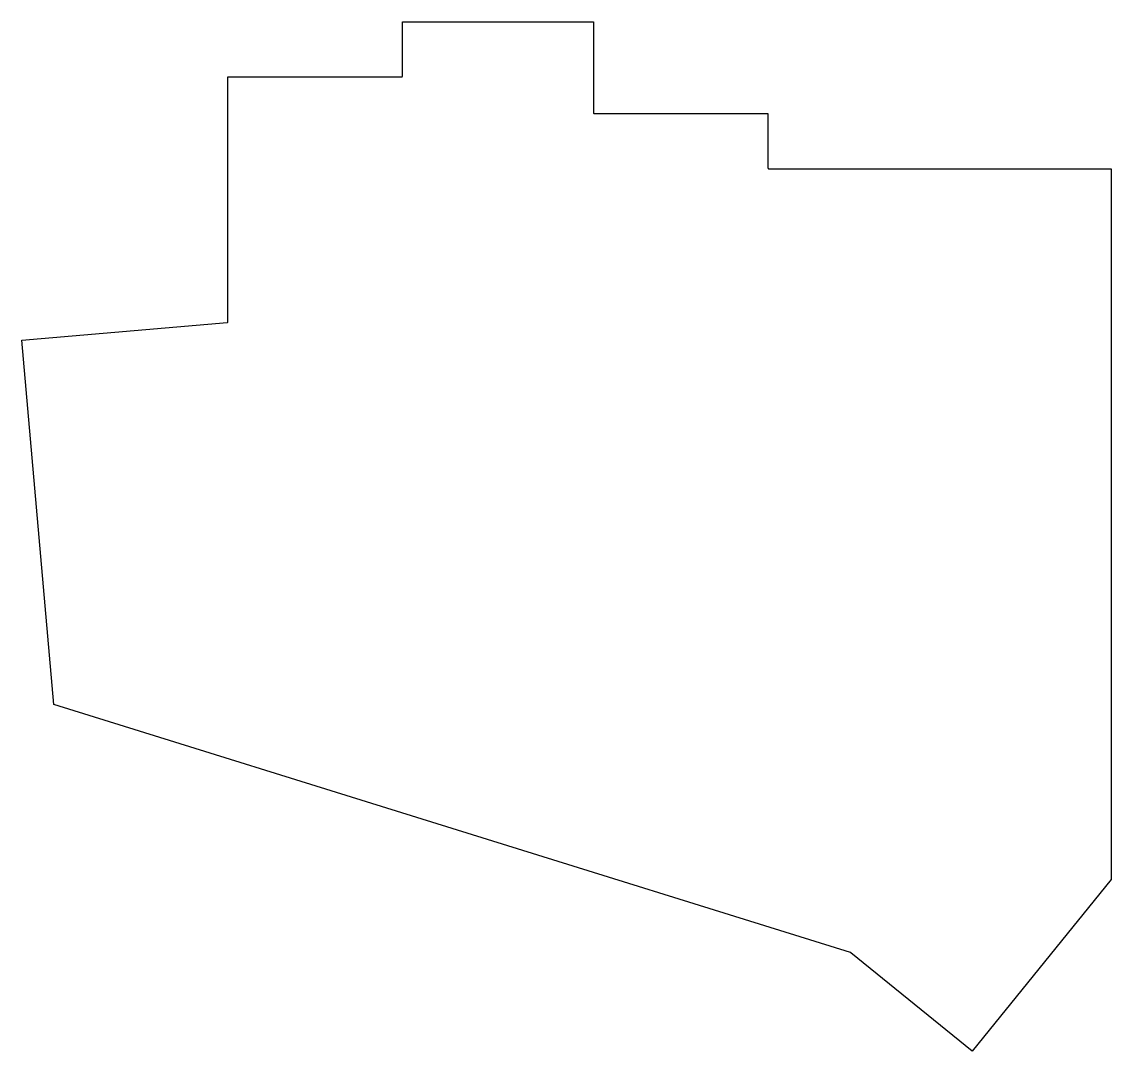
# Model space of a CAD drawing. Header units: millimetres. Extents: x -13 to 106, y -49 to 63.
import ezdxf

# ---------------------------------------------------------------- set-up
doc = ezdxf.new("R2010")
doc.units = ezdxf.units.MM
doc.layers.get('0').update_dxf_attribs({"linetype": 'CONTINUOUS'})

msp = doc.modelspace()

# ---------------------------------------------------------------- linework, layer by layer
msp.add_lwpolyline([(28.52, 57.11), (28.53, 57.13), (28.53, 57.15), (28.53, 57.16), (28.53, 63.05), (49.33, 63.05), (49.33, 53.16), (49.33, 53.15), (49.33, 53.13), (49.34, 53.11), (49.35, 53.1), (49.36, 53.08), (49.38, 53.07), (49.39, 53.06), (49.41, 53.05), (49.43, 53.05), (49.43, 53.05), (49.44, 53.05), (68.33, 53.05), (68.33, 47.16), (68.33, 47.15), (68.33, 47.13), (68.34, 47.11), (68.35, 47.1), (68.36, 47.08), (68.38, 47.07), (68.39, 47.06), (68.41, 47.05), (68.43, 47.05), (68.43, 47.05), (68.44, 47.05), (105.72, 47.05), (105.72, 9.53), (105.72, -0.95), (105.72, -30.36), (90.59, -49.06), (77.37, -38.33), (77.36, -38.32), (77.36, -38.32), (77.36, -38.32), (77.36, -38.32), (77.35, -38.31), (77.35, -38.31), (77.35, -38.31), (77.34, -38.31), (77.33, -38.31), (77.33, -38.31), (77.33, -38.3), (77.32, -38.3), (-9.45, -11.3), (-12.92, 28.38), (9.43, 30.3), (9.43, 30.3), (9.44, 30.3), (9.45, 30.3), (9.45, 30.3), (9.45, 30.3), (9.46, 30.3), (9.46, 30.3), (9.47, 30.31), (9.47, 30.31), (9.47, 30.31), (9.48, 30.31), (9.48, 30.31), (9.49, 30.32), (9.49, 30.32), (9.49, 30.32), (9.5, 30.33), (9.5, 30.33), (9.51, 30.33), (9.51, 30.34), (9.51, 30.34), (9.52, 30.34), (9.52, 30.35), (9.52, 30.35), (9.52, 30.36), (9.52, 30.36), (9.53, 30.37), (9.53, 30.37), (9.53, 30.38), (9.53, 30.38), (9.53, 30.38), (9.53, 30.39), (9.53, 30.39), (9.53, 30.4), (9.53, 30.4), (9.53, 30.41), (9.53, 30.41), (9.53, 57.05), (28.43, 57.05), (28.43, 57.05), (28.44, 57.05), (28.45, 57.05), (28.47, 57.06), (28.49, 57.07), (28.5, 57.08), (28.52, 57.1)], close=True)

doc.saveas('drawing.dxf')
